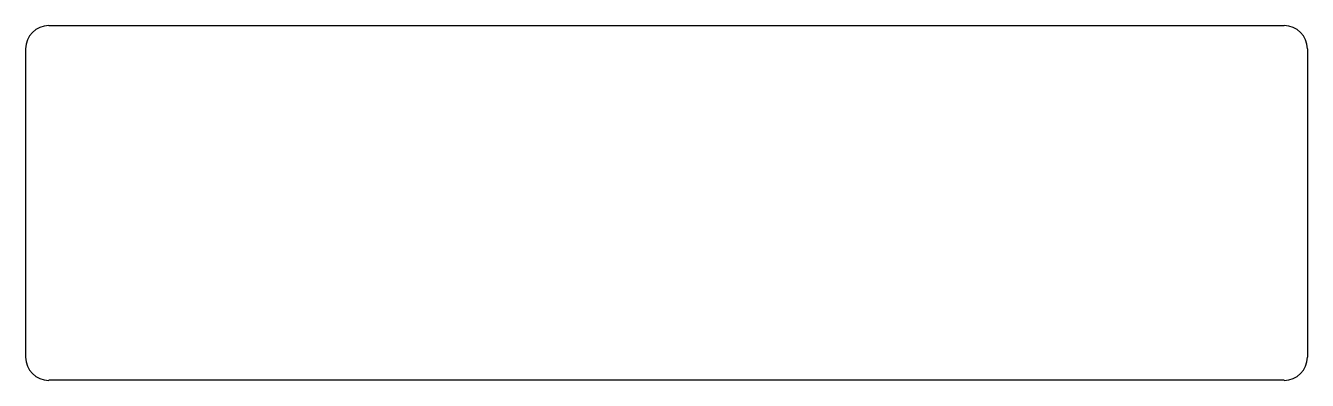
# Model space of a CAD drawing. Extents: x 1.98 to 5.25, y -4.38 to -3.47.
import ezdxf

# ---------------------------------------------------------------- set-up
doc = ezdxf.new("R2010")
doc.units = 0
doc.header["$MEASUREMENT"] = 0
doc.layers.add('BLACK', color=7, linetype='CONTINUOUS')

msp = doc.modelspace()

# ---------------------------------------------------------------- linework, layer by layer
at = {"layer": 'BLACK', "linetype": 'CONTINUOUS'}
for p, q in [((2.0374, -3.4744), (5.187, -3.4744)), ((1.9783, -3.5335), (1.9783, -4.3185)), ((5.2461, -3.5335), (5.2461, -4.3185)), ((5.187, -4.3775), (2.0374, -4.3775))]:
    msp.add_line(p, q, dxfattribs=at)
at = {"layer": 'BLACK'}
for centre, start, end in [((2.0374, -3.5335), 90, 180), ((5.187, -3.5335), 0, 90), ((2.0374, -4.3185), -179.9992, -90.0008), ((5.187, -4.3185), -89.9992, -0.0008)]:
    msp.add_arc(centre, 0.0591, start, end, dxfattribs=at)

doc.saveas('drawing.dxf')
